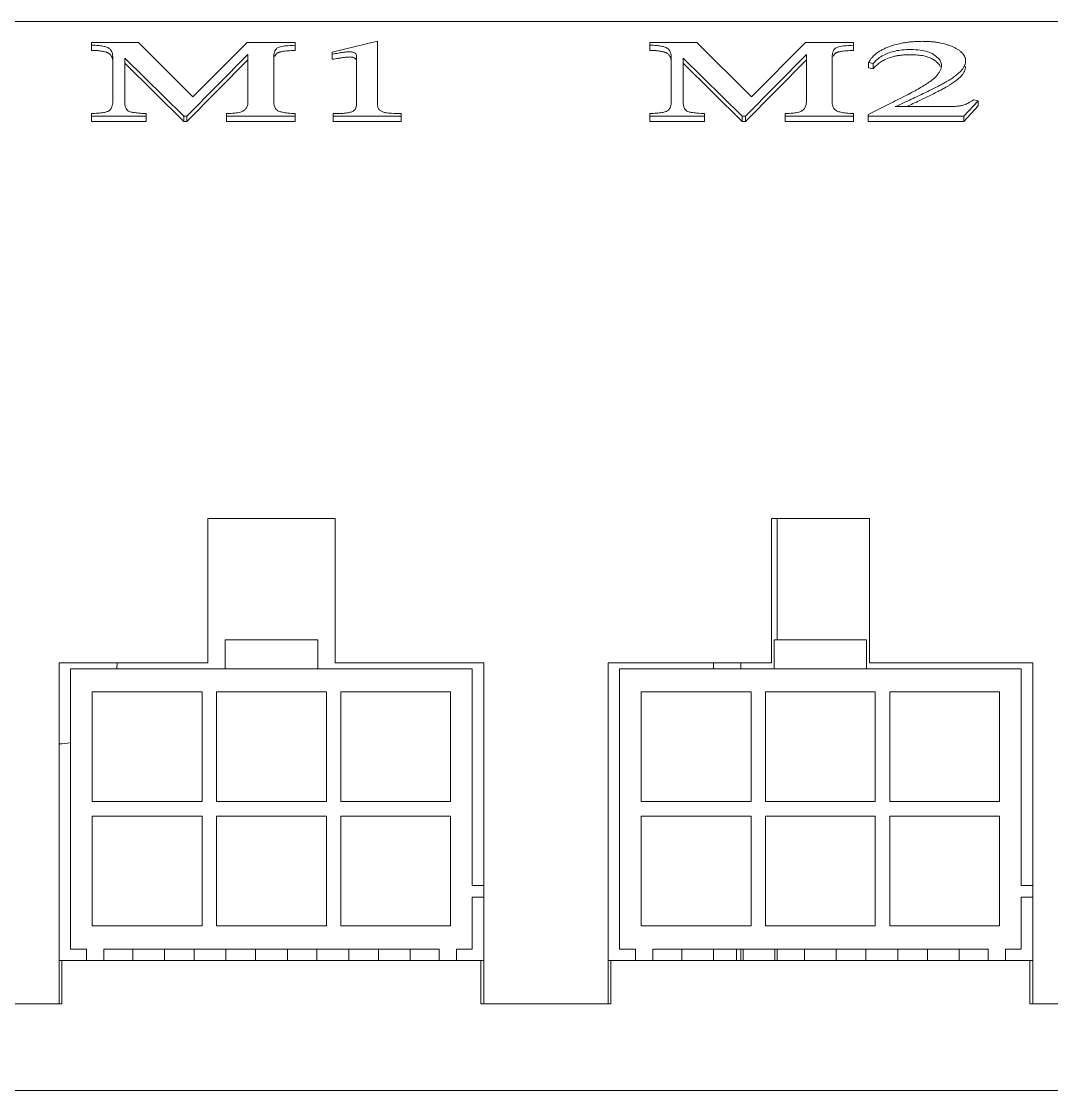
# Model space of a CAD drawing. Header units: millimetres. Extents: x -297 to 694, y -237 to 210.
# Drawn here: x -240.12 to -204.46, y 65.76 to 102.76 of the extents above; entities that cross this region are included whole.
import ezdxf

# ---------------------------------------------------------------- set-up
doc = ezdxf.new("R2010")
doc.units = ezdxf.units.MM
doc.layers.get('0').update_dxf_attribs({"lineweight": 20})

msp = doc.modelspace()

# ---------------------------------------------------------------- linework, layer by layer
at = {"linetype": 'Continuous'}
for p, q in [((-259.253, 102.764), (-185.669, 102.764)), ((-236.063, 102.034), (-237.694, 102.034)), ((-237.694, 102.034), (-237.694, 101.759)), ((-234.177, 100.158), (-236.063, 102.034)), ((-232.303, 102.034), (-234.177, 100.158)), ((-230.643, 102.034), (-232.303, 102.034)), ((-230.643, 101.759), (-230.643, 102.034)), ((-227.791, 102.074), (-229.359, 101.703)), ((-227.791, 99.876), (-227.791, 102.074)), ((-216.736, 102.034), (-218.366, 102.034)), ((-218.366, 102.034), (-218.366, 101.759)), ((-214.849, 100.158), (-216.736, 102.034)), ((-212.975, 102.034), (-214.849, 100.158)), ((-211.315, 102.034), (-212.975, 102.034)), ((-211.315, 101.759), (-211.315, 102.034)), ((-236.955, 101.526), (-236.955, 99.988)), ((-236.538, 101.495), (-234.499, 99.481)), ((-236.538, 99.988), (-236.538, 101.495)), ((-234.387, 99.481), (-232.274, 101.615)), ((-234.387, 99.302), (-232.274, 101.436)), ((-232.274, 101.615), (-232.274, 99.988)), ((-231.382, 99.988), (-231.382, 101.526)), ((-229.359, 101.703), (-229.359, 101.452)), ((-228.513, 101.546), (-228.513, 99.876)), ((-217.627, 101.526), (-217.627, 99.988)), ((-217.21, 101.495), (-215.171, 99.481)), ((-217.21, 99.988), (-217.21, 101.495)), ((-215.06, 99.481), (-212.946, 101.615)), ((-215.06, 99.302), (-212.946, 101.436)), ((-212.946, 101.615), (-212.946, 99.988)), ((-212.054, 99.988), (-212.054, 101.526)), ((-236.538, 101.316), (-234.499, 99.302)), ((-217.21, 101.316), (-215.171, 99.302)), ((-210.795, 101.338), (-210.638, 101.306)), ((-210.795, 101.159), (-210.795, 101.338)), ((-210.795, 101.159), (-210.638, 101.127)), ((-210.638, 101.127), (-210.638, 101.306)), ((-210.021, 99.936), (-210.093, 99.9)), ((-207.493, 99.481), (-207.006, 100.018)), ((-207.006, 100.018), (-207.163, 100.045)), ((-207.006, 99.839), (-207.006, 100.018)), ((-237.694, 99.577), (-237.694, 99.302)), ((-235.799, 99.302), (-235.799, 99.577)), ((-233.013, 99.577), (-233.013, 99.302)), ((-230.643, 99.302), (-230.643, 99.577)), ((-229.326, 99.575), (-229.326, 99.302)), ((-226.977, 99.302), (-226.977, 99.575)), ((-218.366, 99.577), (-218.366, 99.302)), ((-216.471, 99.302), (-216.471, 99.577)), ((-213.685, 99.577), (-213.685, 99.302)), ((-211.315, 99.302), (-211.315, 99.577)), ((-210.093, 99.9), (-210.808, 99.541)), ((-210.808, 99.541), (-210.808, 99.302)), ((-208.232, 99.815), (-209.871, 99.815)), ((-207.493, 99.302), (-207.006, 99.839)), ((-237.694, 99.481), (-235.799, 99.481)), ((-237.694, 99.302), (-235.799, 99.302)), ((-234.499, 99.481), (-234.387, 99.481)), ((-234.499, 99.302), (-234.499, 99.481)), ((-234.499, 99.302), (-234.387, 99.302)), ((-234.387, 99.302), (-234.387, 99.481)), ((-233.013, 99.481), (-230.643, 99.481)), ((-233.013, 99.302), (-230.643, 99.302)), ((-229.326, 99.481), (-226.977, 99.481)), ((-229.326, 99.302), (-226.977, 99.302)), ((-218.366, 99.481), (-216.471, 99.481)), ((-218.366, 99.302), (-216.471, 99.302)), ((-215.171, 99.481), (-215.06, 99.481)), ((-215.171, 99.302), (-215.171, 99.481)), ((-215.171, 99.302), (-215.06, 99.302)), ((-215.06, 99.302), (-215.06, 99.481)), ((-213.685, 99.481), (-211.315, 99.481)), ((-213.685, 99.302), (-211.315, 99.302)), ((-210.808, 99.481), (-207.493, 99.481)), ((-210.808, 99.302), (-207.493, 99.302)), ((-207.493, 99.302), (-207.493, 99.481)), ((-229.254, 85.564), (-233.667, 85.564)), ((-233.667, 85.564), (-233.667, 80.564)), ((-229.254, 85.564), (-229.254, 80.564)), ((-214.159, 85.564), (-214.159, 80.564)), ((-210.763, 85.564), (-214.159, 85.564)), ((-213.961, 81.364), (-213.961, 85.564)), ((-210.763, 85.564), (-210.763, 80.564)), ((-233.061, 81.364), (-229.861, 81.364)), ((-233.061, 80.364), (-233.061, 81.364)), ((-229.861, 81.364), (-229.861, 80.364)), ((-214.061, 80.364), (-214.061, 81.364)), ((-214.061, 81.364), (-210.861, 81.364)), ((-210.861, 81.364), (-210.861, 80.364)), ((-233.667, 80.564), (-238.811, 80.564)), ((-238.811, 68.764), (-238.811, 80.564)), ((-238.411, 80.364), (-224.511, 80.364)), ((-238.411, 70.664), (-238.411, 80.364)), ((-236.808, 80.364), (-236.805, 80.564)), ((-224.111, 80.564), (-229.254, 80.564)), ((-224.511, 80.364), (-224.511, 72.864)), ((-224.111, 68.764), (-224.111, 80.564)), ((-214.159, 80.564), (-219.811, 80.564)), ((-219.811, 68.764), (-219.811, 80.564)), ((-219.411, 80.364), (-205.511, 80.364)), ((-219.411, 70.664), (-219.411, 80.364)), ((-216.161, 80.364), (-216.161, 80.564)), ((-215.211, 80.364), (-215.211, 80.564)), ((-205.111, 80.564), (-210.763, 80.564)), ((-205.511, 80.364), (-205.511, 72.864)), ((-205.111, 68.764), (-205.111, 80.564)), ((-237.661, 79.564), (-233.861, 79.564)), ((-237.661, 75.764), (-237.661, 79.564)), ((-233.861, 79.564), (-233.861, 75.764)), ((-233.361, 79.564), (-229.561, 79.564)), ((-233.361, 75.764), (-233.361, 79.564)), ((-229.561, 79.564), (-229.561, 75.764)), ((-229.061, 79.564), (-225.261, 79.564)), ((-229.061, 75.764), (-229.061, 79.564)), ((-225.261, 79.564), (-225.261, 75.764)), ((-218.661, 79.564), (-214.861, 79.564)), ((-218.661, 75.764), (-218.661, 79.564)), ((-214.861, 79.564), (-214.861, 75.764)), ((-214.361, 75.764), (-214.361, 79.564)), ((-214.361, 79.564), (-210.561, 79.564)), ((-210.561, 79.564), (-210.561, 75.764)), ((-210.061, 75.764), (-210.061, 79.564)), ((-210.061, 79.564), (-206.261, 79.564)), ((-206.261, 79.564), (-206.261, 75.764)), ((-233.861, 75.764), (-237.661, 75.764)), ((-229.561, 75.764), (-233.361, 75.764)), ((-225.261, 75.764), (-229.061, 75.764)), ((-214.861, 75.764), (-218.661, 75.764)), ((-210.561, 75.764), (-214.361, 75.764)), ((-206.261, 75.764), (-210.061, 75.764)), ((-237.661, 75.264), (-233.861, 75.264)), ((-237.661, 71.464), (-237.661, 75.264)), ((-233.861, 75.264), (-233.861, 71.464)), ((-233.361, 75.264), (-229.561, 75.264)), ((-233.361, 71.464), (-233.361, 75.264)), ((-229.561, 75.264), (-229.561, 71.464)), ((-229.061, 75.264), (-225.261, 75.264)), ((-229.061, 71.464), (-229.061, 75.264)), ((-225.261, 75.264), (-225.261, 71.464)), ((-218.661, 71.464), (-218.661, 75.264)), ((-218.661, 75.264), (-214.861, 75.264)), ((-214.861, 75.264), (-214.861, 71.464)), ((-214.361, 71.464), (-214.361, 75.264)), ((-214.361, 75.264), (-210.561, 75.264)), ((-210.561, 75.264), (-210.561, 71.464)), ((-210.061, 71.464), (-210.061, 75.264)), ((-210.061, 75.264), (-206.261, 75.264)), ((-206.261, 75.264), (-206.261, 71.464)), ((-224.511, 72.864), (-224.111, 72.864)), ((-205.511, 72.864), (-205.111, 72.864)), ((-224.511, 72.464), (-224.511, 70.664)), ((-224.111, 72.464), (-224.511, 72.464)), ((-205.511, 72.464), (-205.511, 70.664)), ((-205.111, 72.464), (-205.511, 72.464)), ((-233.861, 71.464), (-237.661, 71.464)), ((-229.561, 71.464), (-233.361, 71.464)), ((-225.261, 71.464), (-229.061, 71.464)), ((-214.861, 71.464), (-218.661, 71.464)), ((-210.561, 71.464), (-214.361, 71.464)), ((-206.261, 71.464), (-210.061, 71.464)), ((-237.861, 70.664), (-238.411, 70.664)), ((-237.861, 70.264), (-237.861, 70.664)), ((-225.661, 70.664), (-237.261, 70.664)), ((-237.261, 70.664), (-237.261, 70.264)), ((-236.261, 70.664), (-236.261, 70.264)), ((-235.161, 70.664), (-235.161, 70.264)), ((-234.136, 70.264), (-234.136, 70.664)), ((-233.036, 70.264), (-233.036, 70.664)), ((-232.011, 70.664), (-232.011, 70.264)), ((-230.911, 70.664), (-230.911, 70.264)), ((-229.886, 70.264), (-229.886, 70.664)), ((-228.786, 70.264), (-228.786, 70.664)), ((-227.761, 70.664), (-227.761, 70.264)), ((-226.661, 70.664), (-226.661, 70.264)), ((-225.661, 70.264), (-225.661, 70.664)), ((-225.061, 70.664), (-225.061, 70.264)), ((-224.511, 70.664), (-225.061, 70.664)), ((-218.861, 70.664), (-219.411, 70.664)), ((-218.861, 70.264), (-218.861, 70.664)), ((-218.261, 70.664), (-218.261, 70.264)), ((-206.661, 70.664), (-218.261, 70.664)), ((-217.261, 70.664), (-217.261, 70.264)), ((-216.161, 70.664), (-216.161, 70.264)), ((-215.361, 70.264), (-215.361, 70.664)), ((-215.211, 70.264), (-215.211, 70.664)), ((-215.136, 70.264), (-215.136, 70.664)), ((-214.036, 70.264), (-214.036, 70.664)), ((-213.961, 70.264), (-213.961, 70.664)), ((-213.011, 70.664), (-213.011, 70.264)), ((-211.911, 70.664), (-211.911, 70.264)), ((-210.886, 70.264), (-210.886, 70.664)), ((-209.786, 70.264), (-209.786, 70.664)), ((-208.761, 70.664), (-208.761, 70.264)), ((-207.661, 70.664), (-207.661, 70.264)), ((-206.661, 70.264), (-206.661, 70.664)), ((-206.061, 70.664), (-206.061, 70.264)), ((-205.511, 70.664), (-206.061, 70.664)), ((-238.811, 70.264), (-224.111, 70.264)), ((-238.711, 70.264), (-238.711, 68.764)), ((-224.211, 70.264), (-224.211, 68.764)), ((-205.111, 70.264), (-219.811, 70.264)), ((-219.711, 70.264), (-219.711, 68.764)), ((-205.211, 70.264), (-205.211, 68.764)), ((-238.711, 68.764), (-243.561, 68.764)), ((-219.711, 68.764), (-224.211, 68.764)), ((-200.711, 68.764), (-205.211, 68.764)), ((-200.104, 65.764), (-244.818, 65.764))]:
    msp.add_line(p, q, dxfattribs=at)
for centre, radius, start, end in [((-230.521, 110.345), 8.966, 279.0219, 279.7914), ((-210.013, 100.925), 0.884, 147.6673, 152.1506), ((-209.654, 100.293), 1.284, 109.6271, 120.2358), ((-209.331, 99.909), 1.787, 136.0542, 137.0247), ((-209.298, 101.666), 1.165, 305.6247, 311.4817), ((-209.241, 101.6), 1.078, 311.5437, 313.1697), ((-209.206, 101.564), 1.027, 313.1446, 318.0112), ((-209.166, 101.527), 0.973, 318.0165, 324.9733), ((-215.926, 114.933), 16.423, 296.146, 297.2072), ((-210.246, 104.232), 4.308, 299.0011, 300.2648), ((-230.363, 145.022), 49.797, 294.7917, 295.075), ((-225.763, 135.206), 38.957, 295.0656, 295.4465), ((-221.019, 125.263), 27.941, 295.4221, 296.1866), ((-238.819, 79.764), 2, 270.0032, 281.9943)]:
    msp.add_arc(centre, radius, start, end, dxfattribs=at)
for points, knots in [([(-237.694, 101.938), (-237.609, 101.938), (-237.462, 101.933), (-237.272, 101.906), (-237.17, 101.875), (-237.13, 101.856)], [0, 0, 0, 0, 1131.216679, 1961.624079, 2553.243744, 2553.243744, 2553.243744, 2553.243744]), ([(-237.694, 101.759), (-237.663, 101.759), (-237.602, 101.758), (-237.528, 101.755), (-237.485, 101.752), (-237.472, 101.751)], [0, 0, 0, 0, 1083.192175, 2090.946715, 2553.146595, 2553.146595, 2553.146595, 2553.146595]), ([(-237.472, 101.751), (-237.459, 101.75), (-237.42, 101.746), (-237.359, 101.739), (-237.292, 101.728), (-237.231, 101.714), (-237.185, 101.7), (-237.152, 101.687), (-237.137, 101.681), (-237.13, 101.677)], [0, 0, 0, 0, 634.272943, 1791.214263, 2849.211926, 3810.331938, 4677.644317, 5077.573376, 5455.917805, 5455.917805, 5455.917805, 5455.917805]), ([(-237.13, 101.856), (-237.096, 101.84), (-237.03, 101.794), (-236.965, 101.675), (-236.955, 101.579), (-236.955, 101.526)], [0, 0, 0, 0, 718.40609, 1513.628764, 2548.814778, 2548.814778, 2548.814778, 2548.814778]), ([(-231.382, 101.526), (-231.382, 101.567), (-231.377, 101.642), (-231.346, 101.743), (-231.312, 101.797), (-231.292, 101.82)], [0, 0, 0, 0, 976.184015, 1788.899125, 2501.263645, 2501.263645, 2501.263645, 2501.263645]), ([(-231.292, 101.82), (-231.269, 101.847), (-231.165, 101.889), (-230.948, 101.924), (-230.76, 101.934), (-230.643, 101.938)], [0, 0, 0, 0, 403.142096, 1186.380187, 2500.5402, 2500.5402, 2500.5402, 2500.5402]), ([(-231.199, 101.694), (-231.196, 101.694), (-231.183, 101.699), (-231.158, 101.706), (-231.123, 101.714), (-231.069, 101.725), (-230.992, 101.736), (-230.888, 101.746), (-230.793, 101.753), (-230.71, 101.757), (-230.666, 101.758), (-230.643, 101.759)], [0, 0, 0, 0, 103.308984, 498.75416, 935.173979, 1413.213872, 2495.74995, 3748.756001, 5173.270972, 5949.990216, 6769.681635, 6769.681635, 6769.681635, 6769.681635]), ([(-218.366, 101.938), (-218.281, 101.938), (-218.134, 101.933), (-217.945, 101.906), (-217.842, 101.875), (-217.802, 101.856)], [0, 0, 0, 0, 1060.481555, 1838.963474, 2393.589086, 2393.589086, 2393.589086, 2393.589086]), ([(-218.366, 101.759), (-218.335, 101.759), (-218.274, 101.758), (-218.2, 101.755), (-218.158, 101.752), (-218.144, 101.751)], [0, 0, 0, 0, 1015.450978, 1960.182077, 2393.476679, 2393.476679, 2393.476679, 2393.476679]), ([(-218.144, 101.751), (-218.131, 101.75), (-218.092, 101.746), (-218.031, 101.739), (-217.964, 101.728), (-217.903, 101.714), (-217.858, 101.7), (-217.824, 101.687), (-217.809, 101.681), (-217.802, 101.677)], [0, 0, 0, 0, 595.003269, 1680.315006, 2672.808974, 3574.423266, 4388.037827, 4763.206122, 5118.126152, 5118.126152, 5118.126152, 5118.126152]), ([(-217.802, 101.856), (-217.768, 101.84), (-217.702, 101.794), (-217.637, 101.675), (-217.627, 101.579), (-217.627, 101.526)], [0, 0, 0, 0, 673.408934, 1418.823236, 2389.16863, 2389.16863, 2389.16863, 2389.16863]), ([(-212.054, 101.526), (-212.054, 101.567), (-212.049, 101.642), (-212.019, 101.743), (-211.984, 101.797), (-211.965, 101.82)], [0, 0, 0, 0, 914.000272, 1674.942652, 2341.929899, 2341.929899, 2341.929899, 2341.929899]), ([(-211.965, 101.82), (-211.941, 101.847), (-211.837, 101.889), (-211.62, 101.924), (-211.432, 101.934), (-211.315, 101.938)], [0, 0, 0, 0, 377.461392, 1110.801365, 2341.240864, 2341.240864, 2341.240864, 2341.240864]), ([(-211.871, 101.694), (-211.868, 101.694), (-211.855, 101.699), (-211.83, 101.706), (-211.795, 101.714), (-211.741, 101.725), (-211.664, 101.736), (-211.561, 101.746), (-211.465, 101.753), (-211.382, 101.757), (-211.338, 101.758), (-211.315, 101.759)], [0, 0, 0, 0, 96.808069, 467.372278, 876.332844, 1324.29469, 2338.718319, 3512.887058, 4847.775387, 5575.626409, 6343.746635, 6343.746635, 6343.746635, 6343.746635]), ([(-210.097, 101.882), (-210.139, 101.867), (-210.219, 101.834), (-210.315, 101.787), (-210.37, 101.756), (-210.387, 101.745)], [0, 0, 0, 0, 967.886842, 1881.478927, 2328.468633, 2328.468633, 2328.468633, 2328.468633]), ([(-209.736, 101.99), (-209.769, 101.983), (-209.891, 101.953), (-210.011, 101.915), (-210.097, 101.882)], [0, 0, 0, 0, 458.749604, 1716.519074, 1716.519074, 1716.519074, 1716.519074]), ([(-210.085, 101.681), (-210.017, 101.705), (-209.866, 101.746), (-209.614, 101.783), (-209.433, 101.79), (-209.334, 101.79)], [0, 0, 0, 0, 663.625903, 1421.853533, 2324.468563, 2324.468563, 2324.468563, 2324.468563]), ([(-209.405, 102.047), (-209.454, 102.041), (-209.565, 102.025), (-209.674, 102.004), (-209.736, 101.99)], [0, 0, 0, 0, 751.090559, 1715.030916, 1715.030916, 1715.030916, 1715.030916]), ([(-208.929, 102.074), (-208.983, 102.074), (-209.09, 102.072), (-209.249, 102.063), (-209.353, 102.053), (-209.405, 102.047)], [0, 0, 0, 0, 788.412214, 1556.751687, 2321.058083, 2321.058083, 2321.058083, 2321.058083]), ([(-209.334, 101.79), (-209.225, 101.79), (-209.03, 101.78), (-208.764, 101.725), (-208.614, 101.66), (-208.551, 101.62)], [0, 0, 0, 0, 931.073091, 1672.376434, 2317.94343, 2317.94343, 2317.94343, 2317.94343]), ([(-207.873, 101.881), (-207.909, 101.897), (-207.985, 101.928), (-208.144, 101.981), (-208.314, 102.021), (-208.491, 102.048), (-208.632, 102.063), (-208.779, 102.072), (-208.879, 102.074), (-208.929, 102.074)], [0, 0, 0, 0, 551.170893, 1118.877386, 2310.216804, 2937.175669, 3586.427052, 4258.950263, 4955.577364, 4955.577364, 4955.577364, 4955.577364]), ([(-207.435, 101.386), (-207.435, 101.398), (-207.436, 101.423), (-207.441, 101.46), (-207.45, 101.495), (-207.466, 101.542), (-207.496, 101.599), (-207.545, 101.663), (-207.608, 101.723), (-207.684, 101.78), (-207.756, 101.823), (-207.821, 101.857), (-207.855, 101.873), (-207.873, 101.881)], [0, 0, 0, 0, 403.715385, 801.673046, 1197.581362, 1595.167073, 2408.913879, 3270.483106, 4201.899007, 5220.189105, 6337.988092, 6937.303781, 7564.700352, 7564.700352, 7564.700352, 7564.700352]), ([(-237.13, 101.677), (-237.122, 101.674), (-237.108, 101.667), (-237.082, 101.65), (-237.052, 101.627), (-237.022, 101.593), (-236.997, 101.554), (-236.978, 101.51), (-236.968, 101.472), (-236.964, 101.45), (-236.963, 101.444)], [0, 0, 0, 0, 497.195664, 982.408179, 1928.269347, 2864.200308, 3817.101218, 4812.668995, 5873.667513, 6228.705779, 6228.705779, 6228.705779, 6228.705779]), ([(-231.347, 101.551), (-231.343, 101.562), (-231.333, 101.583), (-231.314, 101.613), (-231.3, 101.632), (-231.292, 101.641)], [0, 0, 0, 0, 837.144946, 1674.068169, 2500.17988, 2500.17988, 2500.17988, 2500.17988]), ([(-231.292, 101.641), (-231.291, 101.643), (-231.286, 101.647), (-231.277, 101.656), (-231.262, 101.666), (-231.242, 101.677), (-231.22, 101.686), (-231.205, 101.691), (-231.199, 101.694)], [0, 0, 0, 0, 375.33722, 774.618781, 1654.40138, 2655.520249, 3788.273574, 4690.150159, 4690.150159, 4690.150159, 4690.150159]), ([(-229.359, 101.631), (-229.322, 101.637), (-229.253, 101.648), (-229.156, 101.663), (-229.072, 101.676), (-229.02, 101.685), (-228.996, 101.689)], [0, 0, 0, 0, 989.094266, 1857.263825, 2607.939613, 3244.577856, 3244.577856, 3244.577856, 3244.577856]), ([(-229.359, 101.452), (-229.322, 101.458), (-229.253, 101.469), (-229.172, 101.481), (-229.127, 101.488), (-229.115, 101.49)], [0, 0, 0, 0, 1125.490693, 2113.381122, 2482.438325, 2482.438325, 2482.438325, 2482.438325]), ([(-228.996, 101.689), (-228.968, 101.694), (-228.913, 101.702), (-228.833, 101.709), (-228.781, 101.711), (-228.757, 101.711)], [0, 0, 0, 0, 890.201884, 1720.719566, 2480.88326, 2480.88326, 2480.88326, 2480.88326]), ([(-228.996, 101.51), (-228.976, 101.514), (-228.935, 101.52), (-228.874, 101.527), (-228.815, 101.531), (-228.776, 101.532), (-228.757, 101.532)], [0, 0, 0, 0, 842.77775, 1669.459265, 2471.423489, 3240.118592, 3240.118592, 3240.118592, 3240.118592]), ([(-228.757, 101.711), (-228.714, 101.711), (-228.638, 101.705), (-228.534, 101.653), (-228.513, 101.581), (-228.513, 101.546)], [0, 0, 0, 0, 967.784373, 1699.737499, 2478.667414, 2478.667414, 2478.667414, 2478.667414]), ([(-228.757, 101.532), (-228.747, 101.532), (-228.728, 101.531), (-228.701, 101.53), (-228.675, 101.526), (-228.644, 101.521), (-228.61, 101.51), (-228.575, 101.492), (-228.547, 101.469), (-228.531, 101.446), (-228.525, 101.432), (-228.524, 101.428)], [0, 0, 0, 0, 726.464158, 1408.686964, 2048.344159, 2647.492456, 3734.051268, 4696.640723, 5575.257278, 6422.438013, 6712.898466, 6712.898466, 6712.898466, 6712.898466]), ([(-217.802, 101.677), (-217.795, 101.674), (-217.781, 101.667), (-217.754, 101.65), (-217.724, 101.627), (-217.694, 101.593), (-217.669, 101.554), (-217.65, 101.51), (-217.64, 101.472), (-217.636, 101.45), (-217.635, 101.444)], [0, 0, 0, 0, 466.677607, 922.108062, 1809.913799, 2688.399356, 3582.812995, 4517.273889, 5513.148499, 5846.393972, 5846.393972, 5846.393972, 5846.393972]), ([(-212.019, 101.551), (-212.015, 101.562), (-212.005, 101.583), (-211.987, 101.613), (-211.972, 101.632), (-211.965, 101.641)], [0, 0, 0, 0, 783.785022, 1567.37316, 2340.843569, 2340.843569, 2340.843569, 2340.843569]), ([(-211.965, 101.641), (-211.963, 101.643), (-211.959, 101.647), (-211.949, 101.656), (-211.934, 101.666), (-211.914, 101.677), (-211.892, 101.686), (-211.878, 101.691), (-211.871, 101.694)], [0, 0, 0, 0, 351.919269, 726.288458, 1551.177032, 2489.82862, 3551.898815, 4397.500912, 4397.500912, 4397.500912, 4397.500912]), ([(-210.621, 101.569), (-210.643, 101.548), (-210.686, 101.502), (-210.731, 101.443), (-210.755, 101.406), (-210.761, 101.398)], [0, 0, 0, 0, 939.390712, 2007.456598, 2329.938494, 2329.938494, 2329.938494, 2329.938494]), ([(-210.638, 101.306), (-210.582, 101.367), (-210.467, 101.475), (-210.279, 101.6), (-210.149, 101.658), (-210.085, 101.681)], [0, 0, 0, 0, 860.798849, 1625.827676, 2328.030877, 2328.030877, 2328.030877, 2328.030877]), ([(-210.387, 101.745), (-210.404, 101.736), (-210.452, 101.706), (-210.528, 101.652), (-210.588, 101.601), (-210.618, 101.572), (-210.621, 101.569)], [0, 0, 0, 0, 596.881131, 1770.514087, 2891.813113, 3047.822095, 3047.822095, 3047.822095, 3047.822095]), ([(-210.618, 101.149), (-210.604, 101.164), (-210.569, 101.198), (-210.492, 101.27), (-210.402, 101.339), (-210.329, 101.385), (-210.303, 101.401), (-210.3, 101.402)], [0, 0, 0, 0, 532.881975, 1317.292452, 2837.429611, 3580.997267, 3654.296151, 3654.296151, 3654.296151, 3654.296151]), ([(-210.085, 101.502), (-210.059, 101.511), (-210.006, 101.529), (-209.934, 101.548), (-209.887, 101.558), (-209.869, 101.562)], [0, 0, 0, 0, 850.189773, 1736.437544, 2324.149256, 2324.149256, 2324.149256, 2324.149256]), ([(-209.869, 101.562), (-209.828, 101.571), (-209.745, 101.585), (-209.661, 101.595), (-209.618, 101.599)], [0, 0, 0, 0, 850.223743, 1713.901032, 1713.901032, 1713.901032, 1713.901032]), ([(-209.618, 101.599), (-209.595, 101.601), (-209.537, 101.605), (-209.442, 101.61), (-209.37, 101.611), (-209.334, 101.611)], [0, 0, 0, 0, 573.932407, 1430.238733, 2320.70571, 2320.70571, 2320.70571, 2320.70571]), ([(-209.334, 101.611), (-209.293, 101.611), (-209.213, 101.61), (-209.096, 101.602), (-208.987, 101.588), (-208.885, 101.57), (-208.79, 101.546), (-208.703, 101.517), (-208.623, 101.483), (-208.574, 101.455), (-208.551, 101.441)], [0, 0, 0, 0, 863.638531, 1679.522619, 2448.923751, 3173.496213, 3855.369942, 4497.261452, 5102.599862, 5675.65789, 5675.65789, 5675.65789, 5675.65789]), ([(-208.551, 101.62), (-208.494, 101.584), (-208.398, 101.515), (-208.297, 101.389), (-208.273, 101.296), (-208.273, 101.255)], [0, 0, 0, 0, 976.155025, 1703.086867, 2311.187521, 2311.187521, 2311.187521, 2311.187521]), ([(-208.551, 101.441), (-208.539, 101.434), (-208.518, 101.42), (-208.477, 101.392), (-208.431, 101.356), (-208.383, 101.311), (-208.343, 101.266), (-208.318, 101.228), (-208.306, 101.205), (-208.303, 101.199)], [0, 0, 0, 0, 558.038367, 1093.296855, 2097.49924, 3018.287195, 3863.329487, 4643.085838, 4947.252375, 4947.252375, 4947.252375, 4947.252375]), ([(-208.158, 100.644), (-208.129, 100.66), (-208.072, 100.692), (-207.99, 100.741), (-207.914, 100.79), (-207.823, 100.853), (-207.722, 100.929), (-207.619, 101.023), (-207.549, 101.102), (-207.506, 101.164), (-207.48, 101.209), (-207.46, 101.254), (-207.446, 101.298), (-207.437, 101.342), (-207.435, 101.371), (-207.435, 101.386)], [0, 0, 0, 0, 826.199379, 1611.245978, 2355.596261, 3059.804522, 4350.39566, 5490.557813, 6491.409303, 6944.941727, 7370.664028, 7772.060771, 8153.319383, 8519.355918, 8875.754809, 8875.754809, 8875.754809, 8875.754809]), ([(-208.273, 101.255), (-208.273, 101.221), (-208.28, 101.154), (-208.302, 101.091), (-208.316, 101.06)], [0, 0, 0, 0, 846.889353, 1703.354854, 1703.354854, 1703.354854, 1703.354854]), ([(-208.075, 100.512), (-208.074, 100.513), (-208.045, 100.53), (-207.99, 100.562), (-207.914, 100.611), (-207.823, 100.674), (-207.722, 100.75), (-207.619, 100.844), (-207.549, 100.923), (-207.506, 100.985), (-207.48, 101.03), (-207.46, 101.075), (-207.446, 101.119), (-207.437, 101.163), (-207.435, 101.192), (-207.435, 101.207)], [0, 0, 0, 0, 47.185793, 907.664909, 1723.537336, 2495.410627, 3910.010376, 5159.726919, 6256.7469, 6753.857747, 7220.486288, 7660.45191, 8078.344394, 8479.552162, 8870.196238, 8870.196238, 8870.196238, 8870.196238]), ([(-209.871, 99.815), (-209.774, 99.858), (-209.589, 99.943), (-209.322, 100.066), (-209.076, 100.182), (-208.852, 100.289), (-208.648, 100.389), (-208.466, 100.48), (-208.327, 100.552), (-208.227, 100.606), (-208.18, 100.631), (-208.158, 100.644)], [0, 0, 0, 0, 1042.949701, 2011.233425, 2905.075122, 3724.707893, 4470.377603, 5142.348426, 5740.911747, 6012.770368, 6266.407394, 6266.407394, 6266.407394, 6266.407394]), ([(-208.619, 100.719), (-208.676, 100.679), (-208.795, 100.598), (-208.983, 100.48), (-209.116, 100.403), (-209.185, 100.365)], [0, 0, 0, 0, 720.965853, 1490.717285, 2310.246676, 2310.246676, 2310.246676, 2310.246676]), ([(-209.185, 100.365), (-209.264, 100.321), (-209.444, 100.226), (-209.724, 100.085), (-209.923, 99.985), (-210.021, 99.936)], [0, 0, 0, 0, 665.207379, 1504.174742, 2314.109526, 2314.109526, 2314.109526, 2314.109526]), ([(-208.417, 100.327), (-208.377, 100.347), (-208.313, 100.381), (-208.227, 100.427), (-208.18, 100.452), (-208.158, 100.465)], [0, 0, 0, 0, 1050.475275, 1698.77755, 2303.626721, 2303.626721, 2303.626721, 2303.626721]), ([(-236.955, 99.988), (-236.955, 99.927), (-236.965, 99.821), (-237.038, 99.694), (-237.11, 99.653), (-237.145, 99.641)], [0, 0, 0, 0, 1099.349536, 1876.518535, 2537.806884, 2537.806884, 2537.806884, 2537.806884]), ([(-236.377, 99.645), (-236.4, 99.653), (-236.446, 99.678), (-236.5, 99.749), (-236.533, 99.857), (-236.538, 99.94), (-236.538, 99.988)], [0, 0, 0, 0, 589.814117, 1261.693171, 2127.771375, 3306.250654, 3306.250654, 3306.250654, 3306.250654]), ([(-232.274, 99.988), (-232.274, 99.942), (-232.283, 99.858), (-232.337, 99.749), (-232.391, 99.698), (-232.42, 99.678)], [0, 0, 0, 0, 964.866851, 1762.988618, 2498.893878, 2498.893878, 2498.893878, 2498.893878]), ([(-231.214, 99.661), (-231.247, 99.675), (-231.312, 99.719), (-231.374, 99.838), (-231.382, 99.934), (-231.382, 99.988)], [0, 0, 0, 0, 677.712821, 1448.667278, 2490.003477, 2490.003477, 2490.003477, 2490.003477]), ([(-217.627, 99.988), (-217.627, 99.927), (-217.637, 99.821), (-217.71, 99.694), (-217.782, 99.653), (-217.817, 99.641)], [0, 0, 0, 0, 1030.0868, 1758.29492, 2377.922497, 2377.922497, 2377.922497, 2377.922497]), ([(-217.049, 99.645), (-217.072, 99.653), (-217.118, 99.678), (-217.172, 99.749), (-217.205, 99.857), (-217.21, 99.94), (-217.21, 99.988)], [0, 0, 0, 0, 553.348258, 1183.685401, 1996.21254, 3101.823497, 3101.823497, 3101.823497, 3101.823497]), ([(-212.946, 99.988), (-212.946, 99.942), (-212.956, 99.858), (-213.009, 99.749), (-213.063, 99.698), (-213.092, 99.678)], [0, 0, 0, 0, 903.23092, 1650.369987, 2339.271218, 2339.271218, 2339.271218, 2339.271218]), ([(-211.886, 99.661), (-211.919, 99.675), (-211.984, 99.719), (-212.046, 99.838), (-212.054, 99.934), (-212.054, 99.988)], [0, 0, 0, 0, 634.282542, 1355.831461, 2330.435085, 2330.435085, 2330.435085, 2330.435085]), ([(-207.163, 100.045), (-207.222, 100.007), (-207.329, 99.943), (-207.443, 99.891), (-207.494, 99.873)], [0, 0, 0, 0, 960.99097, 1692.356407, 1692.356407, 1692.356407, 1692.356407]), ([(-237.145, 99.641), (-237.188, 99.627), (-237.293, 99.604), (-237.476, 99.583), (-237.616, 99.578), (-237.694, 99.577)], [0, 0, 0, 0, 626.850669, 1462.06425, 2539.569026, 2539.569026, 2539.569026, 2539.569026]), ([(-236.064, 99.591), (-236.127, 99.596), (-236.233, 99.608), (-236.337, 99.631), (-236.377, 99.645)], [0, 0, 0, 0, 1113.258559, 1862.77062, 1862.77062, 1862.77062, 1862.77062]), ([(-232.42, 99.678), (-232.455, 99.654), (-232.557, 99.615), (-232.757, 99.582), (-232.918, 99.577), (-233.013, 99.577)], [0, 0, 0, 0, 526.225599, 1325.627269, 2500.453259, 2500.453259, 2500.453259, 2500.453259]), ([(-230.899, 99.592), (-230.961, 99.599), (-231.068, 99.614), (-231.173, 99.643), (-231.214, 99.661)], [0, 0, 0, 0, 1069.10299, 1831.925294, 1831.925294, 1831.925294, 1831.925294]), ([(-228.74, 99.617), (-228.776, 99.605), (-228.876, 99.589), (-229.071, 99.576), (-229.231, 99.575), (-229.326, 99.575)], [0, 0, 0, 0, 470.236929, 1265.695664, 2469.693253, 2469.693253, 2469.693253, 2469.693253]), ([(-228.513, 99.876), (-228.517, 99.83), (-228.538, 99.744), (-228.628, 99.652), (-228.702, 99.626), (-228.74, 99.617)], [0, 0, 0, 0, 924.179841, 1689.977217, 2467.448846, 2467.448846, 2467.448846, 2467.448846]), ([(-227.612, 99.63), (-227.643, 99.643), (-227.703, 99.676), (-227.775, 99.76), (-227.791, 99.836), (-227.791, 99.876)], [0, 0, 0, 0, 758.907198, 1545.727868, 2459.844782, 2459.844782, 2459.844782, 2459.844782]), ([(-226.977, 99.575), (-227.086, 99.576), (-227.262, 99.581), (-227.438, 99.596), (-227.505, 99.605)], [0, 0, 0, 0, 1110.76092, 1809.391879, 1809.391879, 1809.391879, 1809.391879]), ([(-217.817, 99.641), (-217.861, 99.627), (-217.965, 99.604), (-218.149, 99.583), (-218.288, 99.578), (-218.366, 99.577)], [0, 0, 0, 0, 587.377158, 1369.995113, 2379.648169, 2379.648169, 2379.648169, 2379.648169]), ([(-216.736, 99.591), (-216.799, 99.596), (-216.905, 99.608), (-217.009, 99.631), (-217.049, 99.645)], [0, 0, 0, 0, 1044.375046, 1747.50913, 1747.50913, 1747.50913, 1747.50913]), ([(-213.092, 99.678), (-213.127, 99.654), (-213.229, 99.615), (-213.429, 99.582), (-213.59, 99.577), (-213.685, 99.577)], [0, 0, 0, 0, 492.627748, 1240.981042, 2340.78759, 2340.78759, 2340.78759, 2340.78759]), ([(-211.571, 99.592), (-211.634, 99.599), (-211.74, 99.614), (-211.845, 99.643), (-211.886, 99.661)], [0, 0, 0, 0, 1001.951757, 1716.862641, 1716.862641, 1716.862641, 1716.862641]), ([(-207.612, 99.842), (-207.659, 99.835), (-207.773, 99.825), (-207.98, 99.816), (-208.14, 99.815), (-208.232, 99.815)], [0, 0, 0, 0, 520.203119, 1274.597401, 2297.183288, 2297.183288, 2297.183288, 2297.183288])]:
    msp.add_open_spline(points, degree=3, knots=knots, dxfattribs=at)
for points in [[(-208.316, 101.06), (-208.331, 101.028), (-208.349, 100.998), (-208.369, 100.969)], [(-235.799, 99.577), (-235.888, 99.579), (-235.976, 99.583), (-236.064, 99.591)], [(-230.643, 99.577), (-230.729, 99.579), (-230.814, 99.584), (-230.899, 99.592)], [(-227.505, 99.605), (-227.541, 99.61), (-227.578, 99.616), (-227.612, 99.63)], [(-216.471, 99.577), (-216.56, 99.579), (-216.648, 99.583), (-216.736, 99.591)], [(-211.315, 99.577), (-211.401, 99.579), (-211.486, 99.584), (-211.571, 99.592)], [(-207.494, 99.873), (-207.532, 99.86), (-207.572, 99.849), (-207.612, 99.842)]]:
    msp.add_open_spline(points, degree=3, dxfattribs=at)

doc.saveas('drawing.dxf')
